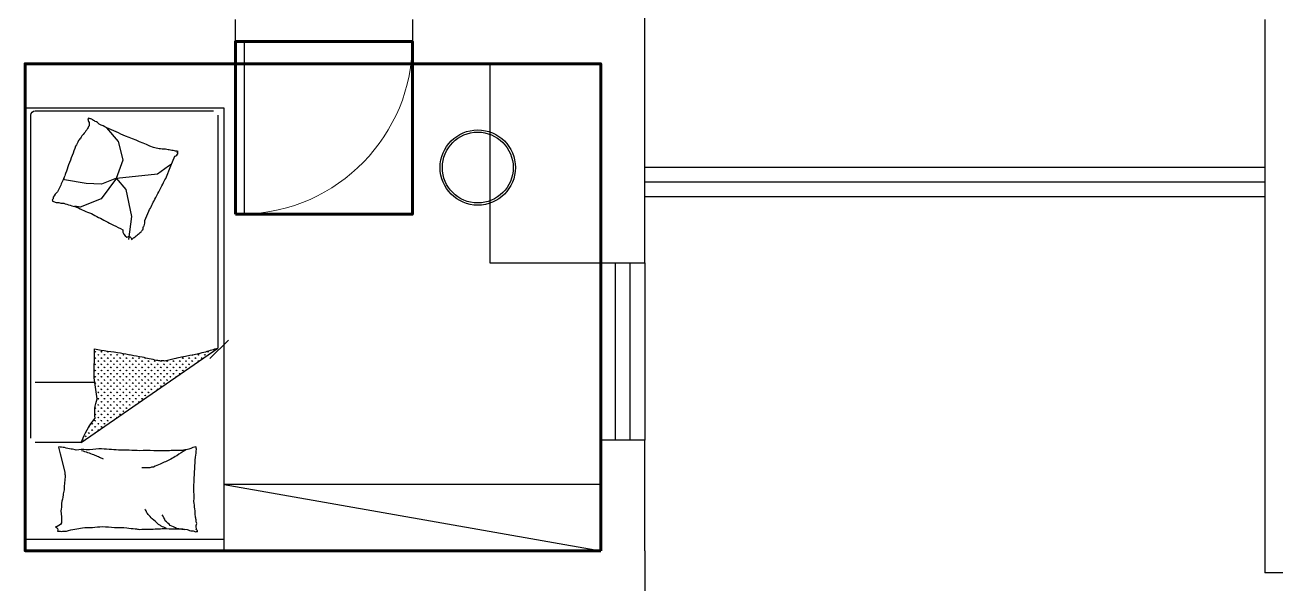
# Model space of a CAD drawing. Extents: x -355331 to -318731, y -592200 to -560200.
# Drawn here: x -333331 to -327681, y -579750 to -577225 of the extents above; entities that cross this region are included whole.
import ezdxf

# ---------------------------------------------------------------- set-up
doc = ezdxf.new("R2010")
doc.units = 0
doc.header["$LTSCALE"] = 1000
doc.header["$MEASUREMENT"] = 0
doc.layers.get('0').update_dxf_attribs({"linetype": 'CONTINUOUS'})
doc.layers.add('GT_卧室', color=1, linetype='CONTINUOUS', lineweight=60)
doc.layers.add('GT_门', color=245, linetype='CONTINUOUS', lineweight=60)
for name, color, linetype in [('JIAJU', 252, 'CONTINUOUS'), ('WALL', 2, 'CONTINUOUS'), ('WINDOW', 3, 'CONTINUOUS'), ('家具', 145, 'CONTINUOUS')]:
    doc.layers.add(name, color=color, linetype=linetype)

# ---------------------------------------------------------------- blocks, each defined once
blk = doc.blocks.new('afdsdddd')
at = {"layer": '家具', "ltscale": 0.5}
h = blk.add_hatch(dxfattribs=at)
h.set_pattern_fill('GRASS', color=8, scale=20, angle=720.0000000000017, style=0)
h.set_pattern_definition([(270, (3953778.553060358, 1825982.610792416), (-14.14213561999956, -14.14213562000043), [3.75, -24.53427126]), (315.0000000000017, (3953778.553060358, 1825982.610792416), (-14.14213562373051, -14.14213562373138), [3.75, -16.25]), (225.0000000000018, (3953778.553060358, 1825982.610792416), (-14.14213562373138, 14.14213562373051), [3.75, -16.25])])
edge = h.paths.add_edge_path()
edge.add_ellipse((3885933.701893618, -1455090.665735893), major_axis=(529.6860206683783, 1757.042522661225), ratio=0.9999999999252652, start_angle=179.0398112956621, end_angle=180.8410082273161, ccw=False)
edge.add_ellipse((3885521.694954502, -1456197.849594245), major_axis=(464.8469965177936, 464.8469965178229), ratio=0.9999999999736754, start_angle=209.0648114624268, end_angle=212.0744628947696, ccw=False)
edge.add_ellipse((3886097.781617538, -1452836.457718225), major_axis=(-3978.39842758572, 832.4520666135736), ratio=0.9999999999354754, start_angle=88.8926953613867, end_angle=91.0906716719503, ccw=False)
edge.add_ellipse((3885180.783686099, -1456740.424643427), major_axis=(-41.10396495092163, 41.10396495091907), ratio=0.9999999999999332, start_angle=124.2724392062452, end_angle=142.7303820051828, ccw=False)
edge.add_ellipse((3885125.66066436, -1456608.510203858), major_axis=(-137.285176765309, 137.2851767653006), ratio=0.9999999998336127, start_angle=142.7303820030859, end_angle=148.1904027678599, ccw=False)
edge.add_ellipse((3885660.833026055, -1459264.638875645), major_axis=(2456.676423030686, 542.1320770375618), ratio=0.9999999996947352, start_angle=89.22972315694577, end_angle=90.74598889654264)
edge.add_ellipse((3885513.677298221, -1459367.737289568), major_axis=(-475.4134799848063, 2543.921618493599), ratio=0.9999999997689332, start_angle=-1.090432129738384, end_angle=1.088684841749727)
edge.add_ellipse((3885495.968524248, -1460579.36100289), major_axis=(-565.0332235445705, 3737.598334118994), ratio=0.9999999997696475, start_angle=-0.9046267244474915, end_angle=0.8983978007175067)
edge.add_line((3884872.401620502, -1456851.081484471), (3884870.655582694, -1456720.940876529))
edge.add_line((3884870.655582694, -1456720.940876529), (3884884.294929097, -1456625.53088994))
edge.add_ellipse((3885053.381917785, -1456563.490353714), major_axis=(-127.3566603667794, 127.3566603667714), ratio=0.9999999999988407, start_angle=36.86441856891838, end_angle=65.1488397948014, ccw=False)
edge.add_ellipse((3885163.894089503, -1456298.699939123), major_axis=(-265.213249638923, 265.2132496389064), ratio=0.9999999999939607, start_angle=65.14883979469062, end_angle=84.64453926715328, ccw=False)
edge.add_line((3884811.779723339, -1456427.895947988), (3885429.862514651, -1456855.293625034))
at = {"layer": '家具', "color": 8, "ltscale": 0.5}
for p, q in [((3884558.29098489, -1455991.736392657), (3885458.29098489, -1455991.736392657)), ((3884584.108060212, -1456447.895947987), (3884584.108060213, -1457907.195434576)), ((3884811.779723339, -1456427.895947988), (3884604.108060212, -1456427.895947988)), ((3884811.779723339, -1456427.895947988), (3885429.862514651, -1456855.293625034)), ((3884604.108060212, -1456700.495828961), (3884873.578306991, -1456700.495828961)), ((3885477.426064347, -1456891.322114875, 342.8561261176871), (3885393.291770112, -1456807.187820642, 342.8561261176871)), ((3885429.862514651, -1457907.195434576), (3885429.862514651, -1456855.293625034)), ((3885027.684259604, -1457345.754641461), (3885041.445685065, -1457448.895518913)), ((3885041.445685065, -1457448.895518913), (3885015.642914351, -1457570.945632557)), ((3884807.501844162, -1457491.870978675), (3884783.419349607, -1457495.308970261)), ((3884902.111350264, -1457529.689309823), (3884807.501844162, -1457491.870978675)), ((3884970.918477561, -1457622.516071282), (3884902.111350264, -1457529.689309823)), ((3885015.642914351, -1457570.945632557), (3884970.918477561, -1457622.516071282)), ((3884736.974636659, -1457615.640088112), (3884733.674917153, -1457622.082079388)), ((3884835.02469508, -1457598.449847712), (3884736.974636659, -1457615.640088112)), ((3884903.831626423, -1457595.011856127), (3884835.02469508, -1457598.449847712)), ((3884970.918477561, -1457622.516071282), (3884903.831626423, -1457595.011856127)), ((3884970.918477561, -1457622.516071282), (3885156.697329356, -1457641.425307475)), ((3884970.918477561, -1457622.516071282), (3885001.881684845, -1457705.028857986)), ((3885156.697329356, -1457641.425307475), (3885206.58239867, -1457677.524501593)), ((3885206.58239867, -1457677.524501593), (3885218.623743923, -1457686.119621793)), ((3885001.881684845, -1457705.028857986), (3884981.239546655, -1457787.541503452)), ((3884981.239546655, -1457787.541503452), (3884927.642961665, -1457850.11077655)), ((3884604.108060214, -1457927.195434576), (3885409.862514651, -1457927.195434576))]:
    blk.add_line(p, q, dxfattribs=at)
blk.add_lwpolyline([(3884558.29098489, -1457939.364981324), (3884558.29098489, -1455939.364981324), (3885458.29098489, -1455939.364981324), (3885458.29098489, -1457939.364981324)], close=True, dxfattribs=at)
for points in [[(3884723.261027356, -1456066.157992855, 0.2633679387580063), (3884695.310916956, -1456047.369326789, 0.494818049593334), (3884704.482407366, -1456028.626090387, 0.049224722880142), (3884722.153064686, -1456026.882198389, 0.0368308428568549), (3884745.795292962, -1456028.626090387, 0.0318926909000512), (3884783.773358661, -1456036.761357428, -0.0357819959079403), (3884817.68764969, -1456043.750982143, -0.0329412578642258), (3884907.349319242, -1456049.664535451, -0.0265644647772248), (3885018.576485592, -1456043.750982143, -0.0179054185074339), (3885056.090758461, -1456038.386332624, 0.0333974636936459), (3885076.298769633, -1456036.132414386, 0.0320396294917023), (3885113.381311703, -1456036.864914642, -0.018441951395994), (3885177.703160814, -1456039.885647004, -0.0108372939697291), (3885242.466623856, -1456039.132726876, -0.0146238513299216), (3885290.374880751, -1456036.132414386, -0.1112493716170288), (3885312.92168769, -1456028.825989183, 0.1537083434765361), (3885329.809943538, -1456024.872857769, 0.0764444186523767), (3885337.246396323, -1456026.595908757, 0.215512293950284), (3885339.199253533, -1456028.626090387, 0.5858582349918418), (3885336.536791392, -1456031.671196407, -0.3634893070176432), (3885331.687766347, -1456034.255798077, -0.1917162675796268), (3885331.630446836, -1456045.790935479, 0.1296753022843935), (3885333.565589155, -1456062.404760237, 0.017350206177164), (3885330.565831922, -1456079.208826062, -0.0193256498707409), (3885327.932120731, -1456094.306813778, -0.0188175161277147), (3885321.317772119, -1456162.688910615, -0.0218280980030002), (3885320.420633544, -1456221.915169178, -0.0062041541509907), (3885321.806268994, -1456255.765843214, -0.0019630604773014), (3885327.932120731, -1456362.659697505, -0.0283408257713941), (3885332.209253874, -1456398.788326859, 0.1170135268628909), (3885331.687766347, -1456407.698065208, 0.3660599914315623), (3885330.258698684, -1456408.629340024, 0.0397304305354332), (3885316.664987927, -1456405.821448899, 0.0483088234329496), (3885302.926515822, -1456400.339622154, -0.0629807230965901), (3885292.25270356, -1456396.438508591, -0.0405796252690656), (3885268.855372547, -1456393.057936886, -0.0143450944869819), (3885202.115445181, -1456390.808659665, -0.0054844172030433), (3885076.670760658, -1456391.557269023, -0.0071527060937162), (3884980.527846877, -1456394.561892282, -0.0087615685340777), (3884937.983594316, -1456397.248692936, 0.0081531255989414), (3884892.268411308, -1456400.191599972, 0.062510027184643), (3884835.139090469, -1456395.790975568, -0.078669286227118), (3884789.552242143, -1456393.750982143, -0.0478250924924058), (3884767.190810884, -1456398.467446078, 0.0344939943977636), (3884736.405982967, -1456405.821448899, 0.0235713893391271), (3884711.070797699, -1456408.835097283, 0.5102284767959722), (3884710.116071744, -1456407.698065208), (3884717.627558932, -1456377.672486739), (3884738.284001729, -1456295.102357805, -0.0730409353706404), (3884740.235030954, -1456275.52152552, -0.0233051013921503), (3884734.528160159, -1456214.408845179, -0.0182988888762084), (3884730.458241577, -1456191.56441365, 0.0109698913763853), (3884723.11308243, -1456153.56931982, 0.0422811877974625), (3884720.206262973, -1456119.255916014, 0.0272005265134367), (3884723.11308243, -1456065.862302622)], [(3885197.121099149, -1456039.95460087, -0.0278421621871093), (3885173.339324988, -1456050.567773557, -0.0486850077751128), (3885160.802559586, -1456058.651527619, -0.0236664622263066), (3885132.879286075, -1456083.010583441, -0.0312234184537797), (3885113.856009613, -1456103.689754085, -0.0468009736850804), (3885108.748000693, -1456111.355888453, -0.023190832047154), (3885100.711054002, -1456128.085483628)], [(3885279.107747948, -1456034.255798077, -0.0881531318181468), (3885244.577923291, -1456037.799552719, -0.0881531318190246), (3885213.382577985, -1456053.021819929, -0.0775471207029249), (3885191.736341464, -1456074.633974216, -0.077547120704443), (3885177.703160814, -1456101.813279013)], [(3885282.863393564, -1456394.561892282, -0.0161077521653885), (3885243.944659429, -1456368.330011291, -0.0245988265329337), (3885217.138419557, -1456353.276757197, -0.009477215100867), (3885168.100146327, -1456329.978556759, -0.0159372813057892), (3885138.268098026, -1456317.621471038, -0.0725208528990522), (3885121.927721796, -1456314.035225953, -0.0333392788004724), (3885085.688079628, -1456313.868379657)], [(3884813.65076041, -1456393.037806569, -0.0097294744723616), (3884840.939572729, -1456384.005971911, -0.009729474473291), (3884867.856322894, -1456373.919254121, -0.0079705008528091), (3884889.601260064, -1456364.880587264, -0.0079705008551367), (3884911.047031297, -1456355.153373506)], [(3884811.779723339, -1456427.895947988, 0.0852718179142582), (3884875.085029859, -1456538.001971362, 0.1240444849517736), (3884884.294929097, -1456625.53088994), (3884870.655582694, -1456720.940876529), (3884872.401620502, -1456851.081484471)], [(3884872.401620502, -1456851.081484471, -0.0078673409248488), (3884990.015148517, -1456833.307742124, -0.0095084780273965), (3885086.761968477, -1456815.229017452, -0.006616053903061), (3885151.776176634, -1456800.896324846, 0.0238283431850551), (3885169.963451179, -1456797.538515521, 0.080712554601587), (3885188.602819427, -1456798.026145346, 0.0095907749214261), (3885341.207840785, -1456829.98080067, 0.0131328366423957), (3885374.646312624, -1456838.585231834, 0.0078593660510627), (3885429.862514651, -1456855.293625034)]]:
    blk.add_lwpolyline(points, format="xyb", dxfattribs=at)
blk.add_lwpolyline([(3884704.800248646, -1457560.645573644, -0.1013919190942201), (3884686.172055968, -1457536.727173, 0.2237680032509501), (3884680.304452749, -1457523.710675806, 0.2555795284433636), (3884683.058657428, -1457518.869250035, 0.0815627085866008), (3884698.310576355, -1457512.593452974, 0.0718052271760612), (3884715.358280165, -1457511.154109802, -0.0699853129919421), (3884732.850038296, -1457509.741055915, -0.0354599108751823), (3884791.195239915, -1457492.251165758, -0.0294323486893013), (3884858.146115399, -1457462.274039534, -0.0015539306784282), (3884890.285272939, -1457445.421957909, 0.0015200045161783), (3884923.140596865, -1457428.191514016, 0.004735139452577), (3884957.179315573, -1457410.879895394, -0.0038204816556974), (3884999.406059143, -1457389.501095718, -0.2960011448983662), (3885018.769964093, -1457355.596753733, 0.6497743301907088), (3885039.453246498, -1457344.959715481, 0.0231899331533064), (3885044.293558527, -1457349.237622315, -0.0288000585939381), (3885048.230523439, -1457352.639286722, -0.0057266574220755), (3885055.240002874, -1457357.896897672, 0.0043580803065144), (3885064.469431581, -1457364.780235986, 0.0275279624241201), (3885082.711989949, -1457380.288731832, 0.0462141911587343), (3885092.116682707, -1457391.037088607, 0.194121097555792), (3885096.184803257, -1457407.448333824, -0.1337189327007904), (3885099.195583842, -1457431.336372223, -0.0115049885239622), (3885117.816610387, -1457473.686878853, -0.0088817836259535), (3885144.151918345, -1457527.513818048, -0.0124257131937093), (3885181.282343412, -1457595.864951907, 0.0336123700455677), (3885193.93886931, -1457621.716435283), (3885216.962002756, -1457678.033185035), (3885234.722707165, -1457721.47753843, -0.2243410718216135), (3885249.250641675, -1457734.7785748, 0.722771522499555), (3885249.420236012, -1457743.638602637, 0.1035130412990579), (3885245.682747378, -1457744.134654944, -0.0534647381238438), (3885238.443705598, -1457744.369924226, -0.0301092765793074), (3885215.387542284, -1457749.03204142, 0.0314364773003218), (3885193.291208535, -1457753.439113983, 0.0532399643574459), (3885178.171668071, -1457753.85702036, -0.0551795226477933), (3885163.582188929, -1457754.316753638, -0.0562710074868784), (3885138.268237511, -1457760.893070933, -0.0108003175969269), (3885012.523926826, -1457812.315738319, -0.0045599242865635), (3884927.642961669, -1457850.110776548, -0.0112502049699783), (3884893.736982222, -1457866.511552986, -0.0693939607328312), (3884875.824361463, -1457879.073699829, 0.0797562568819131), (3884859.992776836, -1457889.696520596, 0.1063994932269791), (3884845.519378218, -1457892.930198827, 0.3286420819917078), (3884841.260287644, -1457889.842838661, 0.2995467624749613), (3884843.130468801, -1457883.177896594, -0.1899166392732897), (3884847.926662289, -1457873.971646134, -0.0335175224208069), (3884848.31817691, -1457863.649313405, -0.0756271031388586), (3884847.494501464, -1457859.124563558, -0.0534886286392459), (3884843.934933496, -1457851.522348739, -0.0178378667503755), (3884830.165957881, -1457830.52729274, -0.0383935750642246), (3884811.16789846, -1457807.643151582, 0.0595290825061912), (3884799.524073907, -1457792.348959087, 0.0359425927522917), (3884786.998925854, -1457767.06452046, 0.011245006357116), (3884754.793401448, -1457682.933527296, 0.0062027091860942), (3884741.516254885, -1457644.259151549, -0.010783211680623), (3884733.674917153, -1457622.082079391, -0.0194848343010926), (3884728.21620268, -1457609.185017755, -0.0050616242096234)], format="xyb", close=True, dxfattribs=at)
blk.add_arc((3884604.108060214, -1457907.195434576), 20, 180, 270, dxfattribs=at)
blk = doc.blocks.new('$TCHSYS$WIN2D')
for p, q in [((-0.5, 0.5), (0.5, 0.5)), ((0.5, 0.1666666666666666), (-0.5, 0.1666666666666666)), ((0.5, -0.1666666666666667), (-0.5, -0.1666666666666667)), ((-0.5, -0.5), (0.5, -0.5))]:
    blk.add_line(p, q)
blk = doc.blocks.new('$TCHSYS$DOOR2D')
for p, q in [((0.45, 0.975), (0.5000000000000002, 0.975)), ((0.45, 0), (0.45, 0.975)), ((0.5, 0), (0.5, 0.975)), ((0.5, 0), (0.45, 0))]:
    blk.add_line(p, q)
at = {"lineweight": 13}
blk.add_arc((0.475, 0), 0.975, 91.46928358135379, 180, dxfattribs=at)

msp = doc.modelspace()

# ---------------------------------------------------------------- linework, layer by layer
at = {"layer": 'GT_卧室'}
msp.add_lwpolyline([(-330730.9738770322, -579600.3466596657), (-333330.9739987865, -579600.34665968), (-333330.9739988031, -577400.3466596879), (-330730.9739935056, -577400.3464608879), (-330730.9739934936, -579600.3466596657)], dxfattribs=at)
at = {"layer": 'GT_门'}
msp.add_lwpolyline([(-332380.9739988379, -578080.3466597087), (-332380.9739988377, -577300.3466597089), (-331580.9739988377, -577300.3466597092), (-331580.973998838, -578080.3466597089), (-332380.9739988379, -578080.3466597085)], dxfattribs=at)
at = {"layer": 'JIAJU'}
for p, q in [((-330730.9738929627, -579300.3466597046), (-332430.9739988422, -579300.3466597049)), ((-332430.9739988422, -579300.3466597049), (-330730.9738770825, -579600.3466597049))]:
    msp.add_line(p, q, dxfattribs=at)
msp.add_lwpolyline([(-331230.9739210111, -578300.3466597049), (-330730.9739247369, -578300.3466597049), (-330730.9739935468, -577400.3466597087), (-331230.9739898208, -577400.3466597087)], close=True, dxfattribs=at)
for radius in [170, 160]:
    msp.add_circle((-331286.1427145295, -577869.2725507925), radius, dxfattribs=at)
at = {"layer": 'WALL'}
for p, q in [((-330530.9739988445, -577300.3466597061), (-330530.9739988445, -574600.3466597063)), ((-332380.9739988443, -577400.3466597085), (-332380.9739988443, -577200.3466597049)), ((-331580.9739988444, -577200.3466597049), (-331580.9739988443, -577400.3466597085)), ((-327730.9739988441, -577200.3466597061), (-327730.9739988473, -579700.3466597061)), ((-330530.9739459032, -578300.3466491074), (-330530.9739988445, -577300.3466544121)), ((-333330.9739988451, -577400.3466597098), (-332380.9739988443, -577400.3466597085)), ((-333330.9739988451, -579600.3466597073), (-333330.9739988451, -577400.3466597098)), ((-332380.973998794, -577400.346659678), (-333330.973998773, -577400.3466596818)), ((-331580.9739988443, -577400.3466597085), (-330730.9739935476, -577400.3466597096)), ((-330730.9739935476, -577400.3466597096), (-330730.9739459022, -578300.3466596951)), ((-330730.9739459022, -578300.3466596951), (-330530.9739459032, -578300.3466491074)), ((-330530.9739035526, -579100.3466491171), (-330730.9739035516, -579100.3466597046)), ((-330730.9739035516, -579100.3466597046), (-330730.9738770837, -579600.3466597082)), ((-330530.9738770868, -579600.3466597338), (-330530.9739035526, -579100.3466491171)), ((-333330.9739988451, -579600.3466597073), (-330730.9738770837, -579600.3466597082)), ((-330530.9738770868, -579600.3466597338), (-330530.9739617873, -579600.346659707)), ((-330530.9739617873, -579600.346659707), (-330530.9739617873, -579800.3466597071)), ((-327530.9739988473, -579700.3466597061), (-327730.9739988473, -579700.3466597061))]:
    msp.add_line(p, q, dxfattribs=at)
at = {"layer": 'WINDOW'}
for p, q in [((-330530.9740004008, -577867.3465802989), (-327730.973998845, -577867.346645693)), ((-330530.9740019422, -577933.3465802989), (-327730.973998845, -577933.346645693)), ((-330530.9739617865, -578000.3465802987), (-327730.9739988452, -578000.3466544121))]:
    msp.add_line(p, q, dxfattribs=at)

# ---------------------------------------------------------------- block references
for name, p, xscale, yscale, zscale, rotation in [('$TCHSYS$DOOR2D', (-331980.9739988347, -577300.3466597061), 800, 800, 800, 180), ('$TCHSYS$WIN2D', (-330630.9739247306, -578700.346654411), -800.000000000001, -200, -800, 90.00000303314768)]:
    msp.add_blockref(name, p, dxfattribs=dict(at, xscale=xscale, yscale=yscale, zscale=zscale, rotation=rotation))
at = {"layer": '家具', "color": 4, "xscale": -1, "rotation": 180}
msp.add_blockref('afdsdddd', (-4217889.264983731, -2035539.711641028), dxfattribs=at)

doc.saveas('drawing.dxf')
